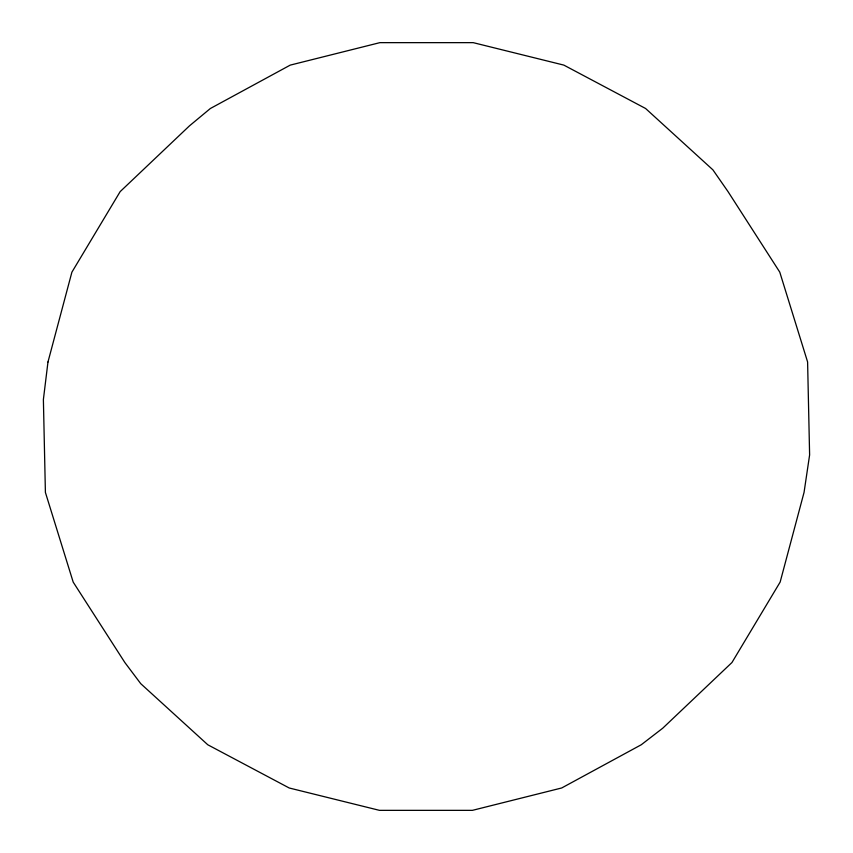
<?xml version="1.0" encoding="UTF-8"?>
<svg xmlns="http://www.w3.org/2000/svg" width="853" height="853" viewBox="0 0 853 853"><rect width="100%" height="100%" fill="white"/><g stroke="black" fill="none" stroke-linecap="round" stroke-linejoin="round"><path stroke-width="1.28" d="M47.971 362.003L43.386 399.535L45.401 492.416L73.198 582.119L124.879 662.557L140.745 683.669L207.791 744.776L289.22 787.991L379.478 810.35L472.423 810.35L561.711 787.969L641.264 744.754L662.749 728.195L731.949 662.525L780.143 582.087L804.059 492.373L809.614 454.958L807.599 361.96L779.77 272.128L728.014 191.594L712.905 169.854L645.593 108.491L563.833 65.105L473.202 42.65L379.884 42.65L290.233 65.116L210.35 108.512L189.451 125.871L120.156 191.626L71.897 272.171L47.971 362.003"/></g></svg>
